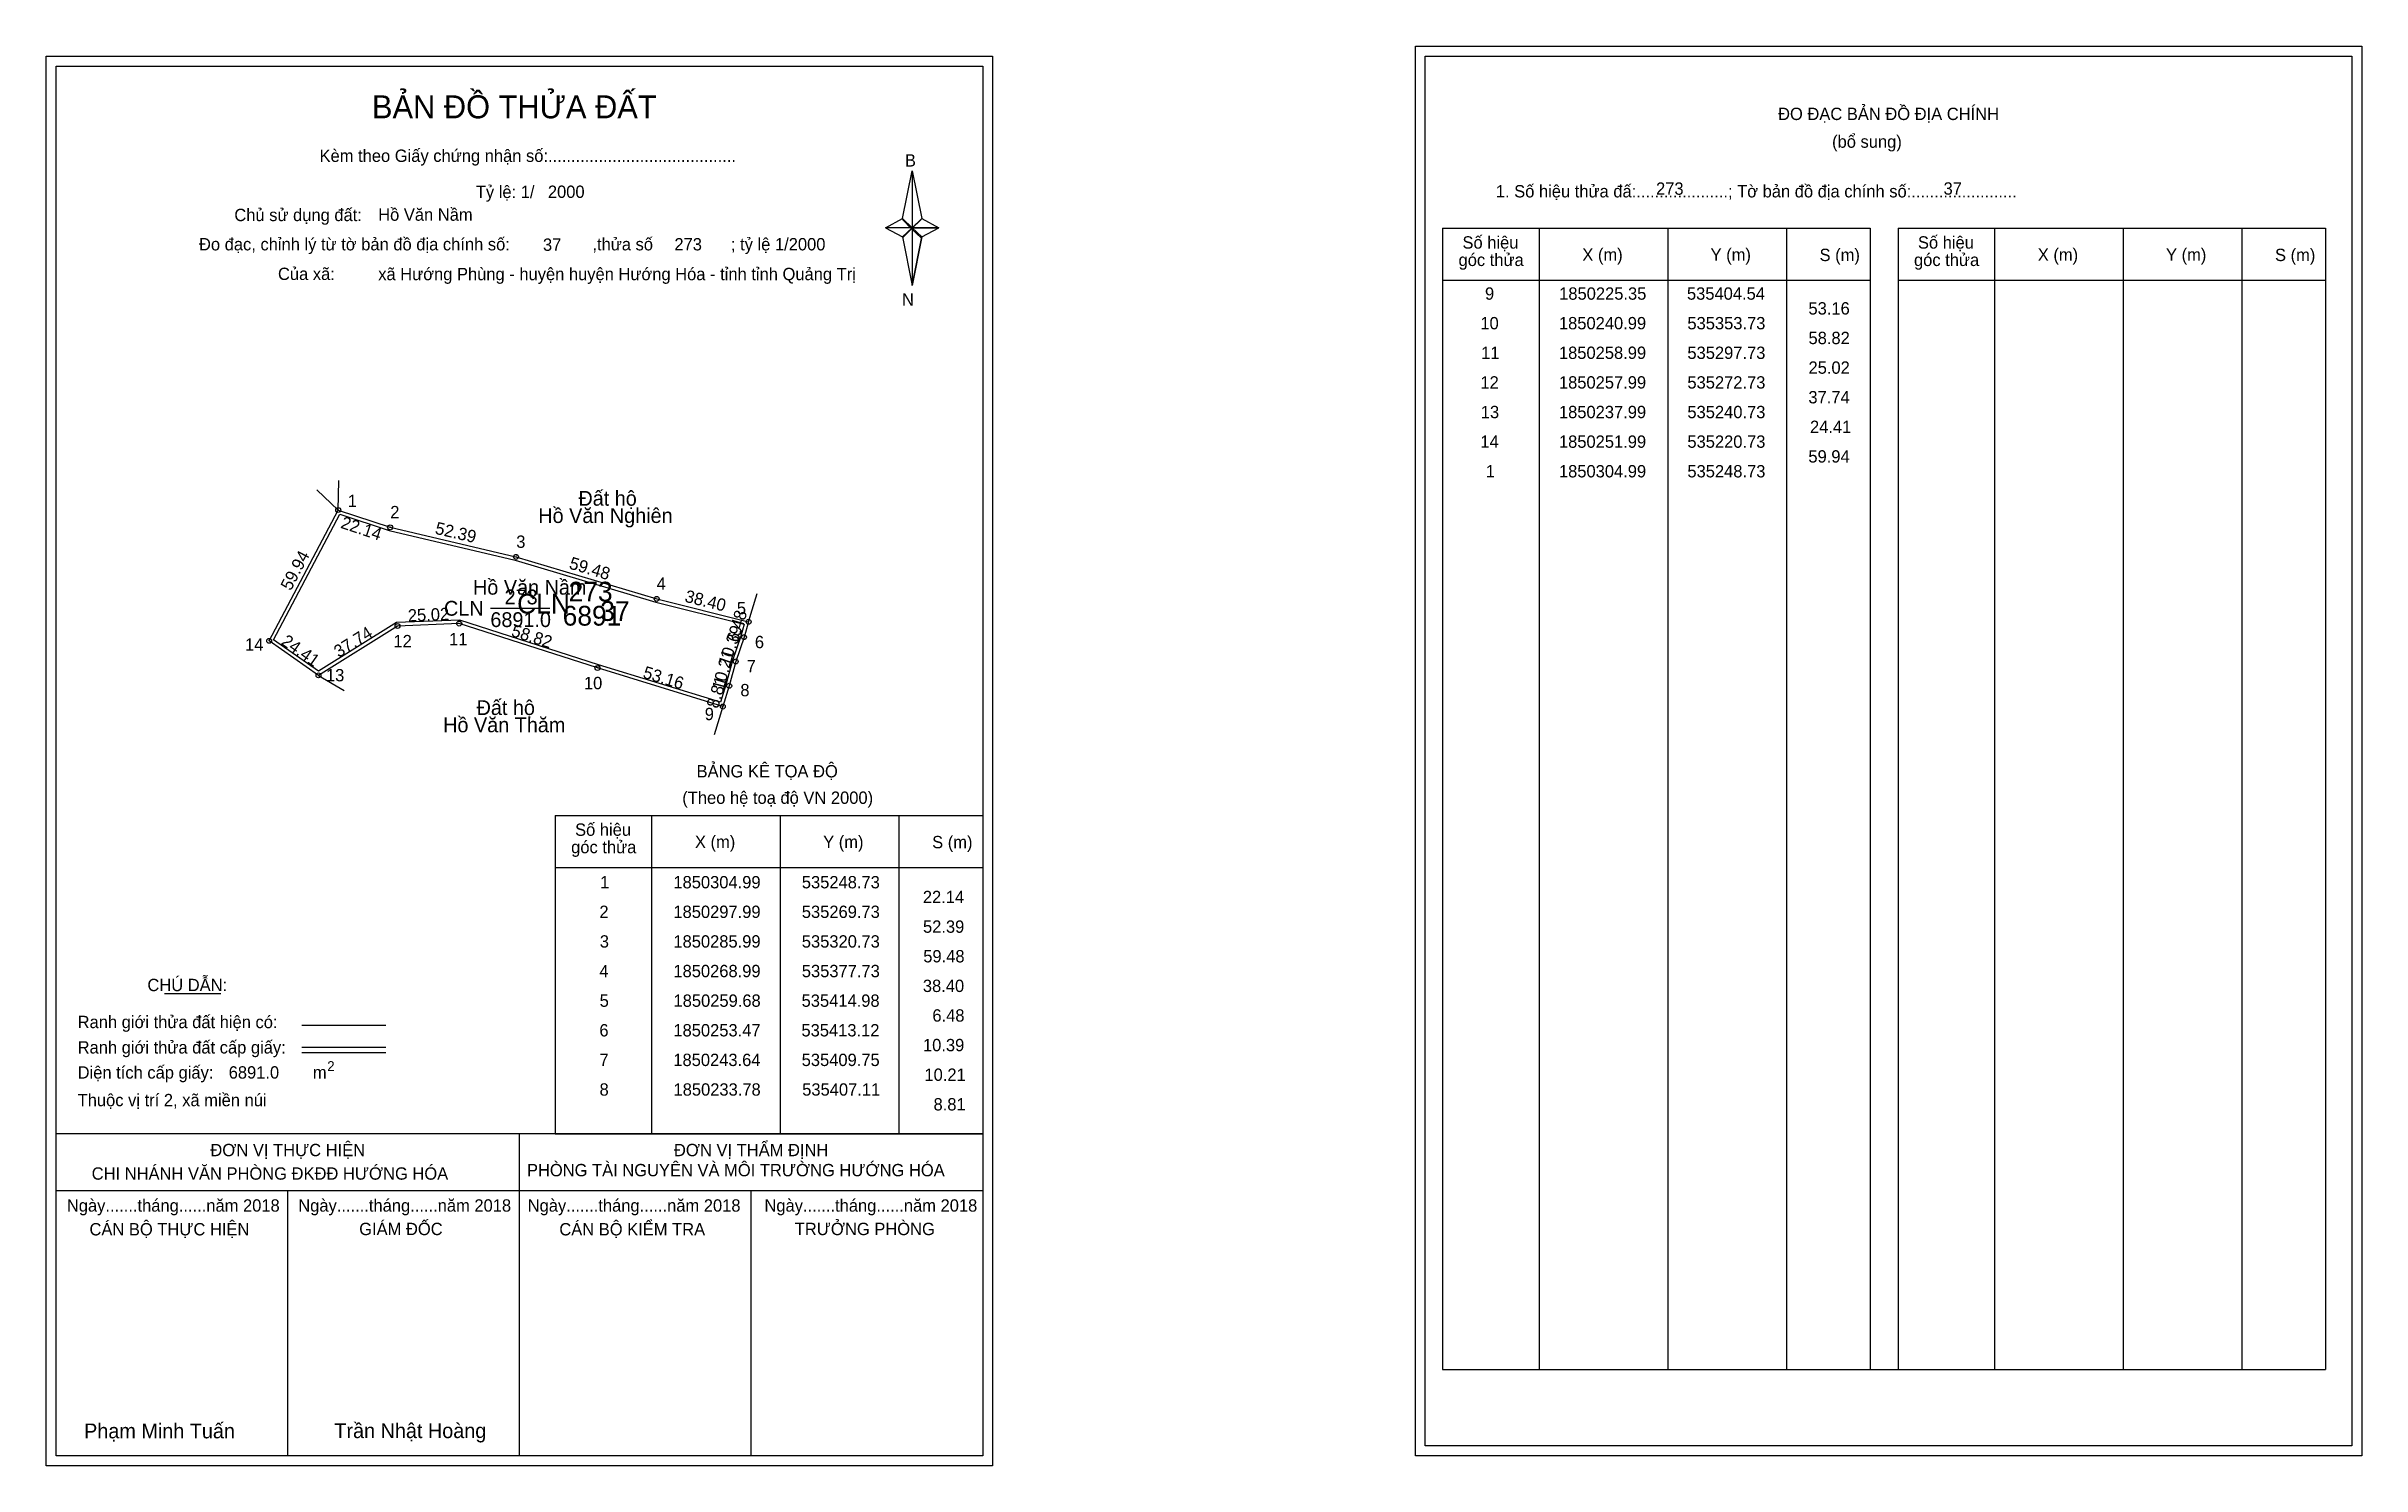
# Model space of a CAD drawing. Extents: x 535130 to 536068, y 1849918 to 1850493.
import ezdxf

# ---------------------------------------------------------------- set-up
doc = ezdxf.new("R2010")
doc.units = 0
for name, color, linetype in [('Level 1', 7, 'Continuous'), ('Level 10', 7, 'Continuous'), ('Level 11', 7, 'Continuous'), ('Level 13', 7, 'Continuous'), ('Level 2', 7, 'Continuous'), ('Level 27', 7, 'Continuous'), ('Level 3', 7, 'Continuous'), ('Level 36', 7, 'Continuous'), ('Level 4', 7, 'Continuous'), ('Level 49', 7, 'Continuous'), ('Level 5', 7, 'Continuous'), ('Level 53', 7, 'Continuous'), ('Level 55', 7, 'Continuous'), ('Level 6', 7, 'Continuous'), ('Level 63', 7, 'Continuous'), ('Level 7', 7, 'Continuous'), ('Level 9', 7, 'Continuous')]:
    doc.layers.add(name, color=color, linetype=linetype)

msp = doc.modelspace()

# ---------------------------------------------------------------- linework, layer by layer
at = {"layer": 'Level 1'}
for p, q in [((535134.45, 1850484.9), (535134.45, 1850484.9)), ((535689.09, 1850488.9), (535689.09, 1850488.9)), ((535477.29, 1850423.13), (535481.23, 1850442.41)), ((535481.23, 1850442.41), (535481.23, 1850419.36)), ((535481.23, 1850442.41), (535485.16, 1850423.13)), ((535470.4, 1850419.36), (535477.29, 1850423.13)), ((535477.29, 1850423.13), (535481.23, 1850419.36)), ((535480.93, 1850418.93), (535477.29, 1850422.69)), ((535481.23, 1850419.36), (535477.29, 1850415.68)), ((535480.93, 1850418.93), (535477.29, 1850415.24)), ((535477.29, 1850415.24), (535480.93, 1850418.93)), ((535484.87, 1850422.69), (535480.93, 1850418.93)), ((535480.93, 1850418.93), (535484.87, 1850422.69)), ((535484.87, 1850415.24), (535480.93, 1850418.93)), ((535485.16, 1850423.13), (535481.23, 1850419.36)), ((535481.23, 1850419.36), (535481.23, 1850395.96)), ((535481.23, 1850419.36), (535492.05, 1850419.36)), ((535481.23, 1850419.36), (535485.16, 1850415.68)), ((535485.16, 1850415.68), (535492.05, 1850419.36)), ((535696.16, 1850419.19), (535869.36, 1850419.19)), ((535735.34, 1849956.66), (535735.34, 1850419.19)), ((535787.48, 1849956.66), (535787.48, 1850419.19)), ((535835.43, 1850419.19), (535835.43, 1849956.66)), ((535869.36, 1850419.19), (535869.36, 1849956.66)), ((535880.67, 1850419.19), (536053.88, 1850419.19)), ((535919.85, 1849956.66), (535919.85, 1850419.19)), ((535972, 1849956.66), (535972, 1850419.19)), ((536019.94, 1850419.19), (536019.94, 1849956.66)), ((536053.88, 1850419.19), (536053.88, 1849956.66)), ((535477.29, 1850415.68), (535481.23, 1850395.96)), ((535485.16, 1850415.68), (535481.23, 1850395.96)), ((535696.16, 1850398.13), (535869.36, 1850398.13)), ((535880.67, 1850398.13), (536053.88, 1850398.13)), ((535336.64, 1850181.24), (535509.84, 1850181.24)), ((535375.82, 1850052.19), (535375.82, 1850181.24)), ((535427.96, 1850052.19), (535427.96, 1850181.24)), ((535475.9, 1850181.24), (535475.9, 1850052.19)), ((535336.64, 1850160.19), (535509.84, 1850160.19)), ((535178.28, 1850109.03), (535201.09, 1850109.03)), ((535234.01, 1850096.22), (535268.04, 1850096.22)), ((535234.01, 1850087.32), (535268.04, 1850087.32)), ((535234.01, 1850085.13), (535268.04, 1850085.13)), ((535348.1, 1850052.19), (535134.44, 1850052.19)), ((535509.84, 1850052.19), (535300.16, 1850052.19)), ((535322.14, 1849921.75), (535322.14, 1850052.19)), ((535336.64, 1850052.19), (535509.84, 1850052.19)), ((535509.84, 1850029.09), (535134.44, 1850029.09)), ((535228.29, 1849921.75), (535228.29, 1850029.09)), ((535415.99, 1849921.75), (535415.99, 1850029.09)), ((535696.16, 1849956.66), (536053.88, 1849956.66)), ((535509.84, 1849921.75), (535509.84, 1849921.75)), ((536064.49, 1849925.75), (536064.49, 1849925.75))]:
    msp.add_line(p, q, dxfattribs=at)
for points in [[(535477.29, 1850423.13), (535481.23, 1850442.41), (535481.23, 1850419.36)], [(535470.4, 1850419.36), (535477.29, 1850415.68), (535481.23, 1850419.36)], [(535481.23, 1850419.36), (535485.16, 1850423.13), (535492.05, 1850419.36)], [(535481.23, 1850419.36), (535481.23, 1850395.96), (535485.16, 1850415.68)]]:
    msp.add_lwpolyline(points, close=True, dxfattribs=at)
at = {"layer": 'Level 10'}
for points in [[(535248.73, 1850304.99), (535269.73, 1850297.99), (535320.73, 1850285.99), (535377.73, 1850268.99), (535414.98, 1850259.68), (535413.12, 1850253.47), (535409.75, 1850243.64), (535407.11, 1850233.78), (535404.54, 1850225.35), (535353.73, 1850240.99), (535297.73, 1850258.99), (535272.73, 1850257.99), (535240.73, 1850237.99), (535220.73, 1850251.99)], [(535249.41, 1850303.29), (535269.35, 1850296.64), (535320.37, 1850284.64), (535377.36, 1850267.64), (535413.22, 1850258.68), (535411.79, 1850253.9), (535408.41, 1850244.05), (535405.76, 1850234.17), (535403.61, 1850227.1), (535354.15, 1850242.33), (535297.92, 1850260.4), (535272.3, 1850259.37), (535240.77, 1850239.67), (535222.54, 1850252.43)]]:
    msp.add_lwpolyline(points, close=True, dxfattribs=at)
at = {"layer": 'Level 11'}
for centre in [(535248.73, 1850304.99), (535248.73, 1850304.99), (535269.73, 1850297.99), (535320.73, 1850285.99), (535377.73, 1850268.99), (535272.73, 1850257.99), (535297.73, 1850258.99), (535414.98, 1850259.68), (535220.73, 1850251.99), (535413.12, 1850253.47), (535353.73, 1850240.99), (535409.75, 1850243.64), (535240.73, 1850237.99), (535407.11, 1850233.78), (535404.54, 1850225.35)]:
    msp.add_circle(centre, 1, dxfattribs=at)
at = {"layer": 'Level 27'}
for p, q in [((535248.73, 1850304.99), (535248.99, 1850316.99)), ((535248.73, 1850304.99), (535240.01, 1850313.24)), ((535414.98, 1850259.68), (535418.41, 1850271.18)), ((535240.73, 1850237.99), (535251.06, 1850231.89)), ((535404.54, 1850225.35), (535401.05, 1850213.87))]:
    msp.add_line(p, q, dxfattribs=at)
at = {"layer": 'Level 3'}
for p, q in [((535696.16, 1850419.19), (535696.16, 1849956.66)), ((535880.67, 1850419.19), (535880.67, 1849956.66)), ((535336.64, 1850181.24), (535336.64, 1850052.19))]:
    msp.add_line(p, q, dxfattribs=at)
at = {"layer": 'Level 63'}
for points in [[(535685.1, 1850492.9), (536068.5, 1850492.9), (536068.5, 1849921.75), (535685.1, 1849921.75)], [(535130.44, 1850488.9), (535513.84, 1850488.9), (535513.84, 1849917.75), (535130.44, 1849917.75)], [(535134.44, 1850484.9), (535509.84, 1850484.9), (535509.84, 1849921.75), (535134.44, 1849921.75)], [(535689.1, 1850488.9), (536064.5, 1850488.9), (536064.5, 1849925.75), (535689.1, 1849925.75)]]:
    msp.add_lwpolyline(points, close=True, dxfattribs=at)
at = {"layer": 'Level 9'}
msp.add_line((535310.35, 1850265.17), (535334.43, 1850265.17), dxfattribs=at)

# ---------------------------------------------------------------- texts
at = {"layer": 'Level 1'}
for s, height, p in [('BẢN ĐỒ THỬA ĐẤT', 9.3313, (535262.38, 1850463.71)), ('ĐO ĐẠC BẢN ĐỒ ĐỊA CHÍNH', 5, (535832.05, 1850463.02)), ('(bổ sung)', 5, (535853.93, 1850451.78)), ('Kèm theo Giấy chứng nhận số:.........................................', 5, (535241.14, 1850446.05)), ('B', 5, (535478.31, 1850444.17)), ('1. Số hiệu thửa đấ:....................; Tờ bản đồ địa chính số:.......................', 5, (535717.71, 1850431.66)), ('Chủ sử dụng đất:', 5, (535206.62, 1850422.06)), ('Đo đạc, chỉnh lý từ tờ bản đồ địa chính số:                  ,thửa số                 ; tỷ lệ 1/2000', 5, (535192.31, 1850410.2)), ('góc thửa', 5, (535702.6, 1850403.86)), ('Số hiệu', 5, (535704.19, 1850410.92)), ('X (m)', 5, (535752.75, 1850405.97)), ('Y (m)', 5, (535804.71, 1850405.97)), ('S (m)', 5, (535848.86, 1850405.87)), ('góc thửa', 5, (535887.12, 1850403.86)), ('Số hiệu', 5, (535888.71, 1850410.92)), ('X (m)', 5, (535937.27, 1850405.97)), ('Y (m)', 5, (535989.22, 1850405.97)), ('S (m)', 5, (536033.38, 1850405.87)), ('Của xã:', 5, (535224.3, 1850398.2)), ('N', 5, (535477.11, 1850387.83)), ('BẢNG KÊ TỌA ĐỘ', 5, (535393.9, 1850196.65)), ('(Theo hệ toạ độ VN 2000)', 5, (535388.1, 1850185.93)), ('Số hiệu', 5, (535344.67, 1850172.98)), ('góc thửa', 5, (535343.08, 1850165.92)), ('X (m)', 5, (535393.23, 1850168.03)), ('Y (m)', 5, (535445.18, 1850168.03)), ('S (m)', 5, (535489.34, 1850167.93)), ('CHÚ DẪN:', 5, (535171.4, 1850110.04)), ('Ranh giới thửa đất hiện có:', 5, (535143.14, 1850095.04)), ('Ranh giới thửa đất cấp giấy:', 5, (535143.14, 1850084.76)), ('Diện tích cấp giấy:', 5, (535143.14, 1850074.6)), ('2', 4, (535244.25, 1850077.66)), ('m', 5, (535238.45, 1850074.64)), ('Thuộc vị trí 2, xã miền núi', 5, (535143.14, 1850063.4)), ('ĐƠN VỊ THỰC HIỆN', 5, (535196.91, 1850043.16)), ('ĐƠN VỊ THẨM ĐỊNH', 5, (535384.72, 1850043.16)), ('CHI NHÁNH VĂN PHÒNG ĐKĐĐ HƯỚNG HÓA', 5, (535148.83, 1850033.64)), ('PHÒNG TÀI NGUYÊN VÀ MÔI TRƯỜNG HƯỚNG HÓA', 5, (535325.17, 1850035.02)), ('Ngày.......tháng......năm 2018', 5, (535138.78, 1850020.69)), ('Ngày.......tháng......năm 2018', 5, (535232.52, 1850020.69)), ('Ngày.......tháng......năm 2018', 5, (535325.47, 1850020.69)), ('Ngày.......tháng......năm 2018', 5, (535421.39, 1850020.69)), ('CÁN BỘ THỰC HIỆN', 5, (535147.94, 1850011.06)), ('GIÁM ĐỐC', 5, (535257.21, 1850011.18)), ('CÁN BỘ KIỂM TRA', 5, (535338.29, 1850011.06)), ('TRƯỞNG PHÒNG', 5, (535433.67, 1850011.18)), ('Phạm Minh Tuấn', 6, (535145.76, 1849928.83)), ('Trần Nhật Hoàng', 6, (535247.15, 1849928.93))]:
    msp.add_text(s, height=height, dxfattribs=at).set_placement(p)
at = {"layer": 'Level 11'}
msp.add_text('Tỷ lệ: 1/', height=5, dxfattribs=at).set_placement((535304.46, 1850431.42))
at = {"layer": 'Level 13'}
for s, p in [('CLN', (535291.56, 1850262.17)), ('273', (535316.11, 1850266.77)), ('6891.0', (535310.36, 1850257.57))]:
    msp.add_text(s, height=6, dxfattribs=at).set_placement(p)
at = {"layer": 'Level 2'}
msp.add_text('Hồ Văn Nầm', height=6, dxfattribs=at).set_placement((535303.32, 1850270.7))
at = {"layer": 'Level 3'}
msp.add_text('CLN ', height=8, dxfattribs=at).set_placement((535321.19, 1850263.04))
at = {"layer": 'Level 36'}
for s, p in [('Hồ Văn Nghiên', (535329.77, 1850299.74)), ('Đất hộ', (535346.02, 1850306.74)), ('Hồ Văn Thăm', (535291.22, 1850214.93)), ('Đất hộ', (535304.77, 1850221.93))]:
    msp.add_text(s, height=6, dxfattribs=at).set_placement(p)
at = {"layer": 'Level 4'}
msp.add_text('273', height=8, dxfattribs=at).set_placement((535342.02, 1850267.93))
at = {"layer": 'Level 49'}
for s, rotation, p in [('22.14', 341.56505, (535249.38, 1850297.82)), ('52.39', 346.75948, (535287.66, 1850295.41)), ('59.94', 62.15242, (535229.49, 1850272)), ('59.48', 343.39302, (535341.93, 1850281.34)), ('38.40', 345.96738, (535388.81, 1850267.87)), ('25.02', 2.29061, (535277.02, 1850259.76)), ('58.82', 342.18111, (535318.45, 1850254.01)), ('6.48', 73.32615, (535410.72, 1850251.04)), ('24.41', 325.00798, (535225.21, 1850250.81)), ('37.74', 32.00538, (535248.94, 1850245.01)), ('10.39', 71.07685, (535407.28, 1850241.36)), ('53.16', 342.89093, (535371.8, 1850237.1)), ('10.21', 75.01073, (535404.85, 1850231.53)), ('8.81', 73.04545, (535402.54, 1850224.28))]:
    msp.add_text(s, height=5, rotation=rotation, dxfattribs=at).set_placement(p)
at = {"layer": 'Level 5'}
msp.add_text('6891', height=8, dxfattribs=at).set_placement((535339.63, 1850258.15))
at = {"layer": 'Level 53'}
for s, p in [('9', (535713.31, 1850390.21)), ('1850225.35', (535743.36, 1850390.21)), ('535404.54', (535795.13, 1850390.21)), ('10', (535711.44, 1850378.21)), ('1850240.99', (535743.27, 1850378.21)), ('535353.73', (535795.31, 1850378.21)), ('53.16', (535844.36, 1850384.21)), ('11', (535711.76, 1850366.21)), ('1850258.99', (535743.27, 1850366.21)), ('535297.73', (535795.31, 1850366.21)), ('58.82', (535844.38, 1850372.21)), ('25.02', (535844.38, 1850360.21)), ('12', (535711.46, 1850354.21)), ('1850257.99', (535743.27, 1850354.21)), ('535272.73', (535795.31, 1850354.21)), ('37.74', (535844.33, 1850348.21)), ('13', (535711.61, 1850342.21)), ('1850237.99', (535743.27, 1850342.21)), ('535240.73', (535795.31, 1850342.21)), ('14', (535711.43, 1850330.21)), ('1850251.99', (535743.27, 1850330.21)), ('535220.73', (535795.31, 1850330.21)), ('24.41', (535844.98, 1850336.21)), ('59.94', (535844.33, 1850324.21)), ('1', (535713.6, 1850318.21)), ('1850304.99', (535743.27, 1850318.21)), ('535248.73', (535795.31, 1850318.21)), ('1', (535354.83, 1850151.69)), ('1850304.99', (535384.5, 1850151.69)), ('535248.73', (535436.53, 1850151.69)), ('22.14', (535485.56, 1850145.69)), ('2', (535354.53, 1850139.69)), ('1850297.99', (535384.5, 1850139.69)), ('535269.73', (535436.53, 1850139.69)), ('52.39', (535485.62, 1850133.69)), ('3', (535354.69, 1850127.69)), ('1850285.99', (535384.5, 1850127.69)), ('535320.73', (535436.53, 1850127.69)), ('4', (535354.51, 1850115.69)), ('1850268.99', (535384.5, 1850115.69)), ('535377.73', (535436.53, 1850115.69)), ('59.48', (535485.73, 1850121.69)), ('5', (535354.62, 1850103.69)), ('1850259.68', (535384.55, 1850103.69)), ('535414.98', (535436.44, 1850103.69)), ('38.40', (535485.57, 1850109.69)), ('6.48', (535489.42, 1850097.69)), ('6', (535354.52, 1850091.69)), ('1850253.47', (535384.5, 1850091.69)), ('535413.12', (535436.38, 1850091.69)), ('10.39', (535485.62, 1850085.69)), ('7', (535354.54, 1850079.69)), ('1850243.64', (535384.47, 1850079.69)), ('535409.75', (535436.47, 1850079.69)), ('8', (535354.59, 1850067.69)), ('1850233.78', (535384.55, 1850067.69)), ('535407.11', (535436.68, 1850067.69)), ('10.21', (535486.21, 1850073.69)), ('8.81', (535489.9, 1850061.69))]:
    msp.add_text(s, height=5, dxfattribs=at).set_placement(p)
at = {"layer": 'Level 55'}
for s, height, p in [('1', 0.8, (535248.51, 1850304.99)), ('129', 0.22, (535248.49, 1850304.77)), ('129', 0.22, (535248.49, 1850304.77)), ('0', 0.22, (535248.65, 1850304.77)), ('0', 0.22, (535248.65, 1850304.77)), ('2', 0.8, (535269.46, 1850297.99)), ('129', 0.22, (535269.49, 1850297.77)), ('129', 0.22, (535269.49, 1850297.77)), ('3', 0.8, (535320.48, 1850285.99)), ('129', 0.22, (535320.49, 1850285.77)), ('129', 0.22, (535320.49, 1850285.77)), ('4', 0.8, (535377.45, 1850268.99)), ('129', 0.22, (535377.49, 1850268.77)), ('129', 0.22, (535377.49, 1850268.77)), ('12', 0.8, (535272.16, 1850257.99)), ('11', 0.8, (535297.21, 1850258.99)), ('274', 0.22, (535297.49, 1850258.77)), ('5', 0.8, (535414.72, 1850259.68)), ('129', 0.22, (535414.74, 1850259.46)), ('129', 0.22, (535414.74, 1850259.46)), ('14', 0.8, (535220.16, 1850251.99)), ('0', 0.22, (535220.65, 1850251.77)), ('0', 0.22, (535220.65, 1850251.77)), ('274', 0.22, (535272.49, 1850257.77)), ('6', 0.8, (535412.85, 1850253.47)), ('10', 0.8, (535353.16, 1850240.99)), ('274', 0.22, (535353.49, 1850240.77)), ('7', 0.8, (535409.48, 1850243.64)), ('13', 0.8, (535240.19, 1850237.99)), ('274', 0.22, (535240.49, 1850237.77)), ('0', 0.22, (535240.65, 1850237.77)), ('0', 0.22, (535240.65, 1850237.77)), ('8', 0.8, (535406.85, 1850233.78)), ('9', 0.8, (535404.27, 1850225.35)), ('274', 0.22, (535404.3, 1850225.13))]:
    msp.add_text(s, height=height, dxfattribs=at).set_placement(p)
at = {"layer": 'Level 6'}
for s, p in [('2000', (535333.65, 1850431.46)), ('273', (535782.61, 1850432.74)), ('37', (535899.1, 1850432.78)), ('Hồ Văn Nầm', (535264.89, 1850422.2)), ('37', (535331.66, 1850410.02)), ('273', (535384.91, 1850410.18)), ('xã Hướng Phùng - huyện huyện Hướng Hóa - tỉnh tỉnh Quảng Trị', (535264.92, 1850398.12)), ('6891.0', (535204.33, 1850074.61))]:
    msp.add_text(s, height=5, dxfattribs=at).set_placement(p)
at = {"layer": 'Level 7'}
msp.add_text('37', height=8, dxfattribs=at).set_placement((535354.87, 1850260.06))
at = {"layer": 'Level 9'}
for s, p in [('1', (535252.57, 1850306.18)), ('2', (535269.78, 1850301.65)), ('3', (535320.84, 1850289.67)), ('4', (535377.7, 1850272.66)), ('5', (535410.21, 1850262.74)), ('14', (535210.94, 1850247.99)), ('12', (535271.08, 1850249.37)), ('11', (535293.62, 1850250.15)), ('6', (535417.51, 1850249.01)), ('13', (535243.74, 1850235.57)), ('7', (535414.19, 1850239.27)), ('10', (535348.25, 1850232.39)), ('8', (535411.63, 1850229.52)), ('9', (535397.2, 1850219.85))]:
    msp.add_text(s, height=5, dxfattribs=at).set_placement(p)

doc.saveas('drawing.dxf')
